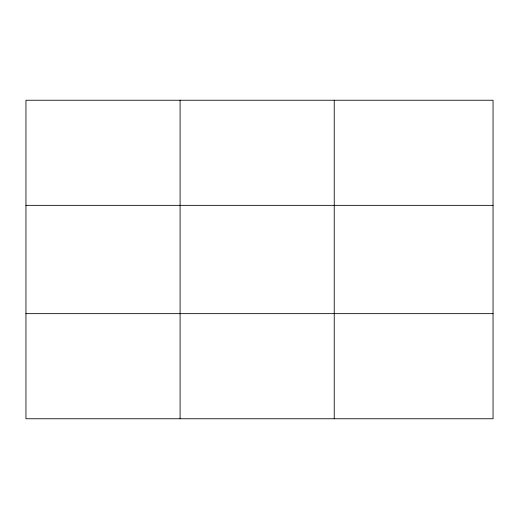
<?xml version="1.0" encoding="UTF-8"?>
<svg xmlns="http://www.w3.org/2000/svg" width="519" height="519" viewBox="0 0 519 519"><rect width="100%" height="100%" fill="white"/><g stroke="black" fill="none" stroke-linecap="round" stroke-linejoin="round"><path stroke-width="0.78" d="M180.093 100.238L180.093 418.762M493.05 313.651L493.05 418.762L25.95 418.762L25.95 100.238L493.05 100.238L493.05 313.651L25.95 313.651M25.95 205.349L493.05 205.349M334.236 100.238L334.236 418.762"/></g></svg>
